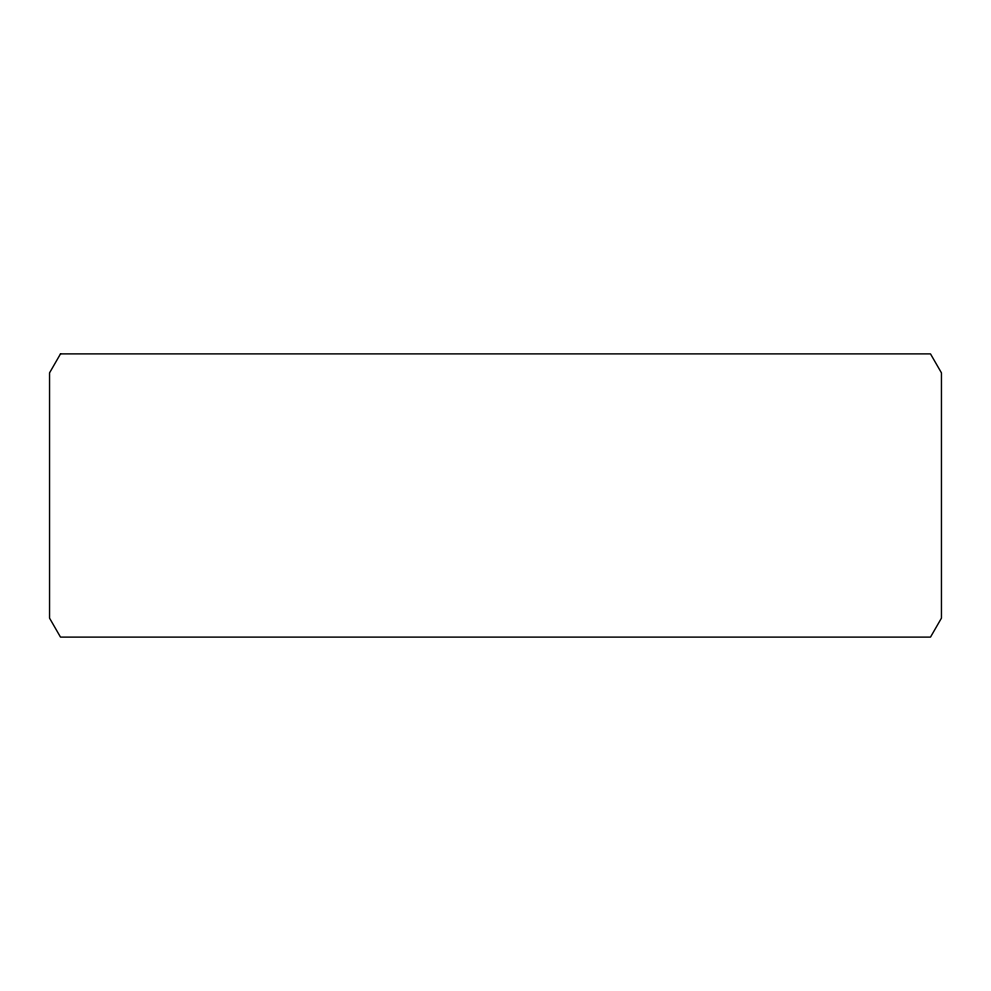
<?xml version="1.0" encoding="UTF-8"?>
<svg xmlns="http://www.w3.org/2000/svg" width="991" height="991" viewBox="0 0 991 991"><rect width="100%" height="100%" fill="white"/><g stroke="black" fill="none" stroke-linecap="round" stroke-linejoin="round"><path stroke-width="1.49" d="M60.501 353.886L49.55 372.864L49.55 618.136L60.501 637.114L930.499 637.114L941.45 618.136L941.45 372.864L930.499 353.886L60.501 353.886"/></g></svg>
